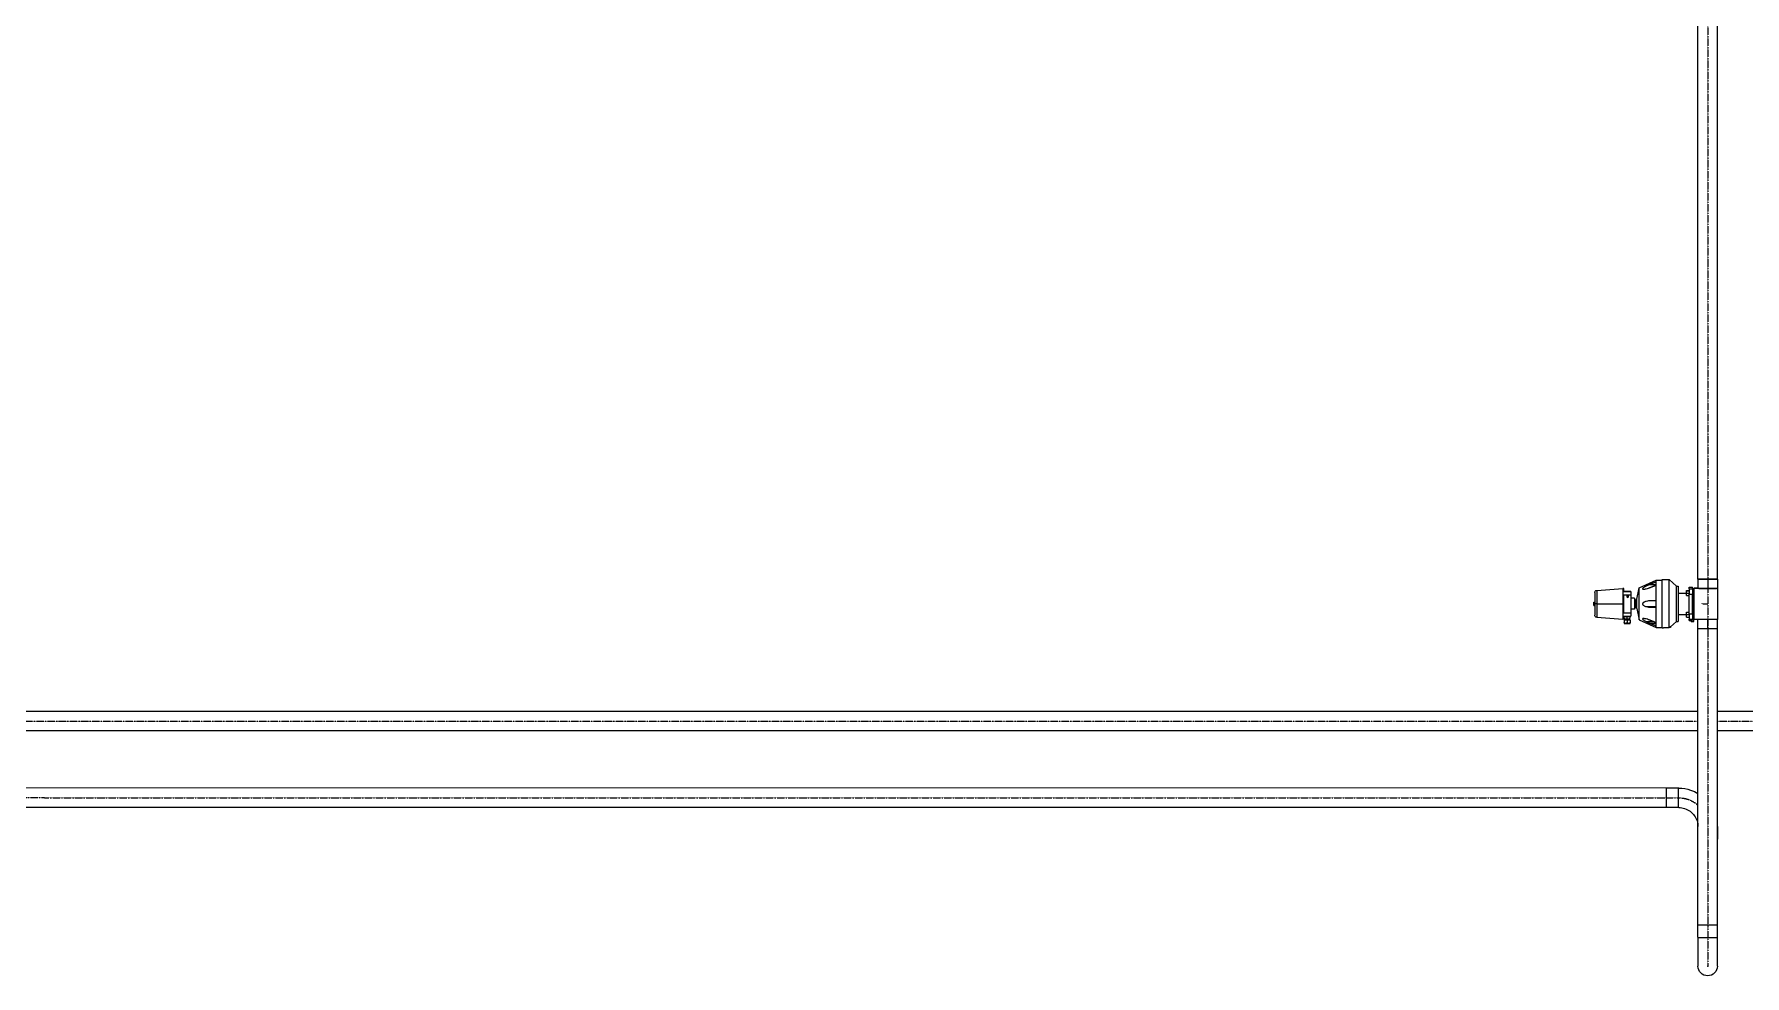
# Model space of a CAD drawing. Header units: millimetres. Extents: x 48717 to 75522, y 76128 to 88842.
# Drawn here: x 60838 to 66439, y 76181 to 79262 of the extents above; entities that cross this region are included whole.
import ezdxf

# ---------------------------------------------------------------- set-up
doc = ezdxf.new("R2010")
doc.units = ezdxf.units.MM
doc.linetypes.add('CENTER2', pattern=[1.125, 0.75, -0.125, 0.125, -0.125])
for name, color, linetype in [('Top (Plan) View2-0', 7, 'Continuous'), ('Top (Plan) View2-CENTER', 1, 'CENTER2'), ('Top (Plan) View2-DV20-S1B-001b', 140, 'Continuous'), ('Top (Plan) View2-DV90-S1B-001b', 120, 'Continuous'), ('Top (Plan) View2-DV90-S1B-001c', 120, 'Continuous')]:
    doc.layers.add(name, color=color, linetype=linetype)

# ---------------------------------------------------------------- blocks, each defined once
blk = doc.blocks.new('*U837')
at = {"layer": 'Top (Plan) View2-CENTER'}
for p, q in [((58345.7, 77013.9), (66285.4, 77013.9)), ((66348.9, 77013.9), (66526.6, 77013.9))]:
    blk.add_line(p, q, dxfattribs=at)
at = {"layer": 'Top (Plan) View2-DV20-S1B-001b', "color": 0, "linetype": 'ByBlock', "lineweight": -2}
for p, q in [((66285.4, 77045.7), (58345.7, 77045.7)), ((66526.9, 77045.7), (66348.9, 77045.7)), ((66285.4, 76982.2), (58345.7, 76982.2)), ((66526.9, 76982.2), (66348.9, 76982.2))]:
    blk.add_line(p, q, dxfattribs=at)
blk = doc.blocks.new('*U858')
at = {"layer": 'Top (Plan) View2-CENTER'}
blk.add_line((58530.8, 76763.9), (66181.9, 76763), dxfattribs=at)
at = {"layer": 'Top (Plan) View2-DV90-S1B-001b', "color": 0, "linetype": 'ByBlock', "lineweight": -2}
for p, q in [((66182.2, 76794.7), (58530.8, 76795.7)), ((66182.2, 76731.2), (58530.8, 76732.2))]:
    blk.add_line(p, q, dxfattribs=at)
at = {"layer": 'Top (Plan) View2-DV90-S1B-001b', "color": 0, "linetype": 'ByBlock', "lineweight": -2, "extrusion": (0, 0, -1)}
for start_param, end_param in [(1.570796, 3.141593), (0, 1.570796)]:
    blk.add_ellipse((66182.2, 76763), major_axis=(0, -31.7), ratio=0.009824, start_param=start_param, end_param=end_param, dxfattribs=at)
blk = doc.blocks.new('*U935')
at = {"layer": 'Top (Plan) View2-CENTER'}
for p, q in [((66317.2, 77478.5), (66317.2, 77316.8)), ((66297.7, 77398.9), (66297.7, 77397.8)), ((66297.7, 77397.8), (66317.2, 77397.8))]:
    blk.add_line(p, q, dxfattribs=at)
at = {"layer": 'Top (Plan) View2-DV90-S1B-001c', "color": 0, "linetype": 'ByBlock', "lineweight": -2}
for p, q in [((66093.2, 77450.2), (66148.2, 77475.7)), ((66093.2, 77450.2), (66148.2, 77475.7)), ((66127.1, 77461), (66148.2, 77461)), ((66148.2, 77475.7), (66148.2, 77475.7)), ((66148.2, 77475.7), (66167.7, 77475.7)), ((66148.2, 77469.5), (66148.2, 77475.7)), ((66148.2, 77475.7), (66167.7, 77475.7)), ((66148.2, 77459.3), (66148.2, 77469.5)), ((66148.2, 77407.4), (66148.2, 77459.3)), ((66167.7, 77477.2), (66167.7, 77477.2)), ((66167.7, 77477.2), (66191.2, 77477.2)), ((66167.7, 77319.2), (66167.7, 77477.2)), ((66167.7, 77477.2), (66191.2, 77477.2)), ((66191.2, 77477.2), (66191.2, 77477.2)), ((66215.2, 77456.2), (66191.2, 77477.2)), ((66191.2, 77319.9), (66191.2, 77477.2)), ((66215.2, 77456.2), (66191.2, 77477.2)), ((66215.2, 77456.2), (66215.2, 77456.2)), ((66215.2, 77340.2), (66215.2, 77456.2)), ((66215.2, 77455.7), (66220.2, 77455.7)), ((66215.2, 77455.7), (66220.2, 77455.7)), ((66220.2, 77455.7), (66220.2, 77455.7)), ((66220.2, 77455.7), (66220.2, 77340.7)), ((66285.4, 77478.8), (66285.4, 77448.8)), ((66317.2, 77478.5), (66317.2, 77448.5)), ((66348.9, 77478.8), (66348.9, 77448.8)), ((65944.2, 77403.5), (65947.2, 77403.5)), ((65944.2, 77403.4), (65944.2, 77403.5)), ((65944.2, 77403.4), (65947.2, 77403.4)), ((65944.2, 77402.9), (65944.2, 77403.4)), ((65944.2, 77402.9), (65947.2, 77402.9)), ((65944.2, 77402.9), (65944.2, 77402.9)), ((65944.2, 77402.9), (65947.2, 77402.9)), ((65944.2, 77397.8), (65944.2, 77402.9)), ((65947.2, 77435.2), (65947.2, 77397.8)), ((65953.7, 77442.2), (66039.2, 77448.2)), ((65953.7, 77442.2), (65953.7, 77397.8)), ((66039.2, 77448.2), (66039.2, 77397.7)), ((66042.2, 77448.2), (66039.2, 77448.2)), ((66042.2, 77437.9), (66042.2, 77448.2)), ((66042.2, 77438.5), (66065.2, 77438.5)), ((66065.2, 77437.9), (66042.2, 77437.9)), ((66042.2, 77397.7), (66042.2, 77427.8)), ((66042.2, 77427.8), (66065.2, 77427.8)), ((66055.2, 77419.3), (66055.2, 77419.3)), ((66056.7, 77438.3), (66056.7, 77438.4)), ((66065.2, 77438.5), (66065.2, 77437.9)), ((66065.2, 77437.9), (66065.2, 77427.8)), ((66065.2, 77427.8), (66065.2, 77367.8)), ((66077.2, 77416.2), (66065.2, 77416.2)), ((66077.2, 77416.2), (66077.2, 77380.2)), ((66078.2, 77403.2), (66077.2, 77403.2)), ((66078.2, 77409.7), (66083.1, 77411.7)), ((66078.2, 77409.7), (66083.1, 77411.7)), ((66078.2, 77409.7), (66078.2, 77409.7)), ((66078.2, 77409.7), (66078.2, 77386.7)), ((66083.1, 77411.7), (66083.1, 77411.7)), ((66083.1, 77411.7), (66084.2, 77411.7)), ((66083.1, 77404.3), (66083.1, 77411.7)), ((66083.1, 77411.7), (66084.2, 77411.7)), ((66083.1, 77404.3), (66083.2, 77404.3)), ((66083.2, 77391.9), (66083.2, 77404.3)), ((66084.2, 77411.7), (66084.2, 77411.7)), ((66084.2, 77384.7), (66084.2, 77411.7)), ((66084.2, 77411.2), (66085.2, 77411.2)), ((66084.2, 77411.2), (66085.2, 77411.2)), ((66085.2, 77413.2), (66093.2, 77450.2)), ((66085.2, 77413.2), (66093.2, 77450.2)), ((66085.2, 77413.2), (66085.2, 77413.2)), ((66085.2, 77383.2), (66085.2, 77413.2)), ((66093.2, 77450.2), (66093.2, 77450.2)), ((66093.2, 77346.2), (66093.2, 77450.2)), ((66148.2, 77387.4), (66148.2, 77407.4)), ((66220.2, 77433.2), (66246.7, 77433.2)), ((66220.2, 77433.2), (66246.7, 77433.2)), ((66246.7, 77438.5), (66246.7, 77438.5)), ((66246.7, 77438.5), (66248.3, 77438.5)), ((66246.7, 77438.5), (66246.7, 77437.9)), ((66246.7, 77438.5), (66248.3, 77438.5)), ((66246.7, 77437.9), (66246.7, 77437.9)), ((66246.7, 77437.9), (66248.3, 77437.9)), ((66246.7, 77437.9), (66246.7, 77427.9)), ((66246.7, 77437.9), (66248.3, 77437.9)), ((66246.7, 77427.9), (66248.3, 77427.9)), ((66248.3, 77441.5), (66248.3, 77441.6)), ((66248.3, 77441.6), (66256.7, 77441.6)), ((66248.3, 77440.9), (66248.3, 77441.5)), ((66248.3, 77441.5), (66256.7, 77441.5)), ((66248.3, 77440.8), (66248.3, 77440.9)), ((66248.3, 77440.9), (66256.7, 77440.9)), ((66248.3, 77432.8), (66248.3, 77440.8)), ((66248.3, 77440.8), (66256.7, 77440.8)), ((66248.3, 77424.8), (66248.3, 77432.8)), ((66248.3, 77432.8), (66256.7, 77432.8)), ((66248.3, 77424.8), (66256.7, 77424.8)), ((66256.7, 77447.6), (66256.7, 77452.7)), ((66256.7, 77452.7), (66267.7, 77452.7)), ((66256.7, 77447.6), (66256.7, 77429.6)), ((66256.7, 77447.6), (66267.7, 77447.6)), ((66256.7, 77365.8), (66256.7, 77429.6)), ((66256.7, 77429.6), (66267.7, 77429.6)), ((66267.7, 77447.6), (66267.7, 77452.7)), ((66267.7, 77448.2), (66271.7, 77448.2)), ((66267.7, 77447.6), (66267.7, 77429.6)), ((66267.7, 77443.2), (66271.7, 77443.2)), ((66267.7, 77429.7), (66271.7, 77429.7)), ((66267.7, 77365.8), (66267.7, 77429.6)), ((66271.7, 77443.2), (66271.7, 77448.2)), ((66271.7, 77443.2), (66271.7, 77429.7)), ((66272.3, 77435.7), (66271.7, 77435.7)), ((66271.7, 77365.8), (66271.7, 77429.7)), ((66285.4, 77449.7), (66272.3, 77449.7)), ((66272.3, 77449.7), (66272.3, 77448.5)), ((66350.7, 77448.5), (66272.3, 77448.5)), ((66272.3, 77448.5), (66272.3, 77346.5)), ((66350.7, 77449.7), (66348.9, 77449.7)), ((66350.7, 77448.5), (66350.7, 77449.7)), ((66350.7, 77346.5), (66350.7, 77448.5)), ((65944.2, 77397.8), (65947.2, 77397.8)), ((65944.2, 77392.9), (65944.2, 77397.8)), ((65944.2, 77392.9), (65947.2, 77392.9)), ((65947.2, 77397.8), (65947.2, 77361.2)), ((65953.7, 77397.8), (65953.7, 77354.2)), ((65953.7, 77397.8), (66039.2, 77397.7)), ((65953.7, 77354.2), (66039.2, 77348.2)), ((66039.2, 77397.7), (66039.2, 77348.2)), ((66042.2, 77397.7), (66039.2, 77397.7)), ((66042.2, 77348.2), (66039.2, 77348.2)), ((66042.2, 77367.8), (66042.2, 77397.7)), ((66065.2, 77367.8), (66042.2, 77367.8)), ((66042.2, 77348.2), (66042.2, 77357.9)), ((66042.2, 77357.9), (66065.2, 77357.9)), ((66044.2, 77350.6), (66044.2, 77357.9)), ((66053.7, 77350.5), (66044.2, 77350.6)), ((66044.2, 77345.7), (66045.2, 77345.7)), ((66044.2, 77345.6), (66044.2, 77345.7)), ((66053.7, 77345.5), (66044.2, 77345.6)), ((66044.2, 77345.6), (66044.2, 77336.6)), ((66045.2, 77345.6), (66045.2, 77350.5)), ((66053.7, 77350.5), (66053.7, 77357.9)), ((66063.2, 77350.6), (66053.7, 77350.5)), ((66053.7, 77345.5), (66053.7, 77350.5)), ((66063.2, 77345.6), (66053.7, 77345.5)), ((66053.7, 77345.5), (66053.7, 77336.5)), ((66062.2, 77345.6), (66062.2, 77350.5)), ((66062.2, 77345.7), (66063.2, 77345.7)), ((66063.2, 77350.6), (66063.2, 77357.9)), ((66063.2, 77345.7), (66063.2, 77345.6)), ((66063.2, 77345.6), (66063.2, 77336.6)), ((66077.2, 77380.2), (66065.2, 77380.2)), ((66065.2, 77367.8), (66065.2, 77357.9)), ((66078.2, 77398.2), (66077.2, 77398.2)), ((66078.2, 77393.2), (66077.2, 77393.2)), ((66078.2, 77386.7), (66083.1, 77384.7)), ((66083.2, 77391.9), (66083.1, 77391.9)), ((66083.1, 77384.7), (66083.1, 77391.9)), ((66083.1, 77384.7), (66084.2, 77384.7)), ((66084.2, 77385.2), (66085.2, 77385.2)), ((66085.2, 77383.2), (66093.2, 77346.2)), ((66093.2, 77346.2), (66148.2, 77320.7)), ((66116, 77388.9), (66148.2, 77388.9)), ((66127.1, 77387.5), (66148.2, 77387.5)), ((66148.2, 77336.2), (66148.2, 77387.4)), ((66220.2, 77363.2), (66246.7, 77363.2)), ((66246.7, 77367.9), (66246.7, 77367.9)), ((66246.7, 77367.9), (66248.3, 77367.9)), ((66246.7, 77367.9), (66246.7, 77357.9)), ((66246.7, 77367.9), (66248.3, 77367.9)), ((66246.7, 77357.9), (66248.3, 77357.9)), ((66248.3, 77370.8), (66248.3, 77370.9)), ((66248.3, 77370.9), (66256.7, 77370.9)), ((66248.3, 77362.8), (66248.3, 77370.8)), ((66248.3, 77370.8), (66256.7, 77370.8)), ((66248.3, 77354.8), (66248.3, 77362.8)), ((66248.3, 77362.8), (66256.7, 77362.8)), ((66248.3, 77354.8), (66256.7, 77354.8)), ((66256.7, 77365.8), (66256.7, 77348.1)), ((66256.7, 77365.8), (66267.7, 77365.8)), ((66256.7, 77343.7), (66256.7, 77348.1)), ((66256.7, 77348.1), (66267.7, 77348.1)), ((66256.7, 77343.7), (66263.2, 77343.7)), ((66263.2, 77340.1), (66263.2, 77345.1)), ((66263.2, 77345.1), (66267.7, 77345.1)), ((66267.7, 77365.8), (66271.7, 77365.8)), ((66267.7, 77365.8), (66267.7, 77348.1)), ((66267.7, 77352.6), (66271.7, 77352.6)), ((66267.7, 77349.6), (66271.7, 77349.6)), ((66267.7, 77345.1), (66267.7, 77348.1)), ((66272.3, 77397.8), (66271.7, 77397.8)), ((66271.7, 77365.8), (66271.7, 77352.6)), ((66272.3, 77360.7), (66271.7, 77360.7)), ((66271.7, 77349.6), (66271.7, 77352.6)), ((66271.7, 77340.1), (66271.7, 77349.6)), ((66350.7, 77346.5), (66272.3, 77346.5)), ((66285.4, 77316.8), (66285.4, 77346.5)), ((66317.2, 77316.5), (66317.2, 77346.5)), ((66348.9, 77316.8), (66348.9, 77346.5)), ((66053.7, 77336.5), (66053.7, 77333.5)), ((66116, 77339.9), (66138.9, 77339.9)), ((66127.1, 77334.9), (66148.2, 77334.9)), ((66148.2, 77326.4), (66148.2, 77336.2)), ((66148.2, 77320.7), (66148.2, 77326.4)), ((66148.2, 77320.7), (66167.7, 77320.7)), ((66167.7, 77319.2), (66172.2, 77319.2)), ((66172.2, 77319.2), (66172.2, 77319.9)), ((66191.2, 77319.9), (66172.2, 77319.9)), ((66191.3, 77320.1), (66191.2, 77319.9)), ((66195.2, 77320.1), (66191.3, 77320.1)), ((66215.2, 77340.2), (66195.2, 77322.7)), ((66195.2, 77323.5), (66195.2, 77320.1)), ((66215.2, 77340.7), (66220.2, 77340.7)), ((66263.2, 77340.1), (66271.7, 77340.1))]:
    blk.add_line(p, q, dxfattribs=at)
at = {"layer": 'Top (Plan) View2-DV90-S1B-001c', "color": 0, "linetype": 'ByBlock', "lineweight": -2, "extrusion": (0, 0, -1)}
for centre, start, end in [((-65954.2, 77435.2), 0, 86), ((-65954.2, 77361.2), 274, 0)]:
    blk.add_arc(centre, 7, start, end, dxfattribs=at)
for centre, major_axis, start_param, end_param in [((66317.2, 77478.8), (31.8, 0), 1.570796, 3.141593), ((66317.2, 77478.8), (31.7, 0), 0, 1.570796), ((65954.2, 77397.8), (7, 0), 1.640609, 3.141593), ((66317.2, 77316.8), (31.7, 0), 1.570796, 3.141593), ((66317.2, 77316.8), (31.7, 0), 0, 1.570796)]:
    blk.add_ellipse(centre, major_axis=major_axis, ratio=0.01, start_param=start_param, end_param=end_param, dxfattribs=at)
at = {"layer": 'Top (Plan) View2-DV90-S1B-001c', "color": 0, "linetype": 'ByBlock', "lineweight": -2}
for centre, major_axis, ratio, start_param, end_param in [((66055.2, 77422.3), (3, 0), 0.99995, 1.570796, 4.712389), ((66055.2, 77422.3), (3, 0), 0.99995, 3.143259, 4.712389), ((66056.7, 77438.4), (-3, 0), 0.01, 4.712389, 7.853982), ((66055.2, 77422.3), (3, 0), 0.99995, 4.712389, 7.853982), ((66055.2, 77422.3), (3, 0), 0.99995, 4.712389, 6.281519), ((66056.7, 77438.4), (-3, 0), 0.01, 1.570796, 4.712389), ((66317.2, 77448.8), (-31.7, 0), 0.01, 0, 1.570796), ((66317.2, 77448.8), (-31.7, 0), 0.01, 1.570796, 3.141593), ((66053.7, 77345.6), (-8.5, 0), 0.01, 0, 1.570796), ((66053.7, 77345.6), (-8.5, 0), 0.01, 1.570796, 3.141593)]:
    blk.add_ellipse(centre, major_axis=major_axis, ratio=ratio, start_param=start_param, end_param=end_param, dxfattribs=at)
for points, knots in [([(66127.1, 77461), (66126, 77460.5), (66124.9, 77460.1), (66123.9, 77459.6), (66121.2, 77458.5), (66118.4, 77457.2), (66114.1, 77455), (66112.8, 77454.3), (66110.1, 77452.8), (66108.8, 77452), (66106.8, 77450.6), (66105.8, 77449.9), (66104.8, 77448.9), (66104.5, 77448.6), (66104.1, 77447.9), (66103.9, 77447.6), (66103.9, 77447), (66104.1, 77446.8), (66104.5, 77446.4), (66104.8, 77446.2), (66105.8, 77445.9), (66106.8, 77445.9), (66108.8, 77445.9), (66110.1, 77446), (66112.8, 77446.5), (66114.1, 77446.7), (66115.7, 77447.1), (66115.9, 77447.1), (66116, 77447.2)], [-0.344199, -0.344199, -0.344199, -0.344199, 0, 0, 0, 0.872405, 0.872405, 1.308607, 1.308607, 1.74481, 1.74481, 2.088622, 2.088622, 2.260528, 2.260528, 2.432434, 2.432434, 2.60434, 2.60434, 2.776246, 2.776246, 3.120058, 3.120058, 3.556261, 3.556261, 3.992463, 3.992463, 4.041019, 4.041019, 4.041019, 4.041019]), ([(66127.1, 77407.5), (66126, 77407.5), (66124.9, 77407.5), (66123.9, 77407.4), (66121.2, 77407.3), (66118.4, 77406.9), (66114.1, 77405.8), (66112.8, 77405.3), (66110.1, 77404.3), (66108.8, 77403.6), (66106.8, 77402.3), (66105.8, 77401.6), (66104.8, 77400.2), (66104.5, 77399.8), (66104.1, 77398.7), (66103.9, 77398.2), (66103.9, 77397.1), (66104.1, 77396.5), (66104.5, 77395.5), (66104.8, 77395), (66105.8, 77393.7), (66106.8, 77392.9), (66108.8, 77391.6), (66110.1, 77391), (66112.8, 77389.9), (66114.1, 77389.4), (66115.7, 77389), (66115.9, 77389), (66116, 77388.9)], [-0.344199, -0.344199, -0.344199, -0.344199, 0, 0, 0, 0.872405, 0.872405, 1.308607, 1.308607, 1.74481, 1.74481, 2.088622, 2.088622, 2.260528, 2.260528, 2.432434, 2.432434, 2.60434, 2.60434, 2.776246, 2.776246, 3.120058, 3.120058, 3.556261, 3.556261, 3.992463, 3.992463, 4.041019, 4.041019, 4.041019, 4.041019]), ([(66116, 77447.2), (66118.7, 77447.8), (66121.4, 77448.7), (66124.9, 77450), (66126, 77450.4), (66127.1, 77450.8)], [-6.498344, -6.498344, -6.498344, -6.498344, -5.674495, -5.674495, -5.330296, -5.330296, -5.330296, -5.330296]), ([(66127.1, 77344.8), (66126, 77345.2), (66124.9, 77345.6), (66123.9, 77346), (66121.2, 77347), (66118.4, 77347.9), (66114.1, 77348.9), (66112.8, 77349.2), (66110.1, 77349.7), (66108.8, 77349.8), (66106.8, 77349.9), (66105.8, 77349.8), (66104.8, 77349.5), (66104.5, 77349.4), (66104.1, 77349.1), (66103.9, 77348.8), (66103.9, 77348.3), (66104.1, 77348), (66104.5, 77347.3), (66104.8, 77347), (66105.8, 77346), (66106.8, 77345.3), (66108.8, 77343.9), (66110.1, 77343.1), (66112.8, 77341.6), (66114.1, 77340.9), (66115.7, 77340.1), (66115.9, 77340), (66116, 77339.9)], [-0.344199, -0.344199, -0.344199, -0.344199, 0, 0, 0, 0.872405, 0.872405, 1.308607, 1.308607, 1.74481, 1.74481, 2.088622, 2.088622, 2.260528, 2.260528, 2.432434, 2.432434, 2.60434, 2.60434, 2.776246, 2.776246, 3.120058, 3.120058, 3.556261, 3.556261, 3.992463, 3.992463, 4.041019, 4.041019, 4.041019, 4.041019]), ([(66116, 77388.9), (66118.7, 77388.2), (66121.4, 77387.8), (66124.9, 77387.6), (66126, 77387.5), (66127.1, 77387.5)], [-6.498344, -6.498344, -6.498344, -6.498344, -5.674495, -5.674495, -5.330296, -5.330296, -5.330296, -5.330296]), ([(66053.7, 77336.5), (66053.6, 77336.5), (66053.6, 77336.4), (66053.5, 77336.1), (66053.4, 77335.8), (66053, 77335.3), (66052.6, 77335.1), (66051.3, 77334.3), (66050, 77334.1), (66048.9, 77334.2), (66047.8, 77334.2), (66046.5, 77334.3), (66045.2, 77335.1), (66044.8, 77335.4), (66044.4, 77335.9), (66044.3, 77336.1), (66044.2, 77336.4), (66044.2, 77336.5), (66044.2, 77336.6)], [1.985316, 1.985316, 1.985316, 1.985316, 2.007364, 2.007364, 2.086271, 2.086271, 2.202602, 2.202602, 2.589004, 2.589004, 2.589004, 2.975406, 2.975406, 3.091738, 3.091738, 3.170644, 3.170644, 3.192693, 3.192693, 3.192693, 3.192693]), ([(66044.2, 77336.6), (66044.2, 77336.5), (66044.2, 77336.4), (66044.2, 77336.1), (66044.2, 77335.9), (66044.2, 77335.4), (66044.2, 77335.1), (66044.2, 77334.4), (66044.2, 77334.2), (66044.2, 77334.2)], [1.9853157, 1.9853157, 1.9853157, 1.9853157, 2.007364, 2.007364, 2.0862706, 2.0862706, 2.2026024, 2.2026024, 2.5754577, 2.5754577, 2.5754577, 2.5754577]), ([(66044.2, 77334.2), (66044.5, 77334), (66044.7, 77333.9), (66045.1, 77333.8), (66045.2, 77333.7), (66045.5, 77333.7), (66045.5, 77333.7), (66045.7, 77333.6), (66045.7, 77333.6), (66045.8, 77333.6), (66045.9, 77333.6), (66046, 77333.6), (66046.1, 77333.6), (66046.4, 77333.6), (66046.7, 77333.6), (66047.5, 77333.6), (66048, 77333.6), (66049.2, 77333.5), (66049.8, 77333.5), (66051.2, 77333.5), (66052, 77333.5), (66053.1, 77333.5), (66053.4, 77333.5), (66053.7, 77333.5)], [3.155944, 3.155944, 3.155944, 3.155944, 3.165588, 3.165588, 3.183646, 3.183646, 3.204003, 3.204003, 3.226554, 3.226554, 3.261856, 3.261856, 3.351181, 3.351181, 3.66247, 3.66247, 3.973759, 3.973759, 4.285048, 4.285048, 4.596337, 4.596337, 4.712389, 4.712389, 4.712389, 4.712389]), ([(66063.2, 77336.6), (66063.1, 77336.5), (66063.1, 77336.4), (66063, 77336.1), (66062.9, 77335.9), (66062.5, 77335.4), (66062.1, 77335.1), (66060.8, 77334.3), (66059.5, 77334.2), (66058.4, 77334.2), (66057.3, 77334.1), (66056, 77334.3), (66054.7, 77335.1), (66054.3, 77335.3), (66053.9, 77335.8), (66053.8, 77336.1), (66053.7, 77336.4), (66053.7, 77336.5), (66053.7, 77336.5)], [1.985316, 1.985316, 1.985316, 1.985316, 2.007364, 2.007364, 2.086271, 2.086271, 2.202602, 2.202602, 2.589004, 2.589004, 2.589004, 2.975406, 2.975406, 3.091738, 3.091738, 3.170644, 3.170644, 3.192693, 3.192693, 3.192693, 3.192693]), ([(66053.7, 77333.5), (66054.4, 77333.5), (66055.2, 77333.5), (66056.7, 77333.5), (66057.4, 77333.5), (66058.7, 77333.6), (66059.3, 77333.6), (66060.2, 77333.6), (66060.6, 77333.6), (66061, 77333.6), (66061.1, 77333.6), (66061.3, 77333.6), (66061.4, 77333.6), (66061.5, 77333.6), (66061.6, 77333.6), (66061.7, 77333.6), (66061.8, 77333.7), (66062, 77333.7), (66062.1, 77333.7), (66062.6, 77333.9), (66062.8, 77334), (66063.2, 77334.2)], [4.712389, 4.712389, 4.712389, 4.712389, 5.023678, 5.023678, 5.334967, 5.334967, 5.646256, 5.646256, 5.957545, 5.957545, 6.113189, 6.113189, 6.191012, 6.191012, 6.212132, 6.212132, 6.238143, 6.238143, 6.258368, 6.258368, 6.268834, 6.268834, 6.268834, 6.268834]), ([(66063.2, 77334.2), (66063.2, 77334.2), (66063.2, 77334.4), (66063.2, 77335.1), (66063.2, 77335.4), (66063.2, 77335.9), (66063.2, 77336.1), (66063.2, 77336.4), (66063.2, 77336.5), (66063.2, 77336.6)], [2.6025507, 2.6025507, 2.6025507, 2.6025507, 2.9754061, 2.9754061, 3.0917378, 3.0917378, 3.1706444, 3.1706444, 3.1926927, 3.1926927, 3.1926927, 3.1926927]), ([(66116, 77339.9), (66118.7, 77338.6), (66121.4, 77337.4), (66124.9, 77335.8), (66126, 77335.4), (66127.1, 77334.9)], [-6.498344, -6.498344, -6.498344, -6.498344, -5.674495, -5.674495, -5.330296, -5.330296, -5.330296, -5.330296])]:
    blk.add_open_spline(points, degree=3, knots=knots, dxfattribs=at)
for points, weights in [([(66148.2, 77469.5), (66136.9, 77464.9), (66127.1, 77461)], [1.00061951826, 1.00755539146, 1.00987120158]), ([(66127.1, 77450.8), (66136.9, 77454.8), (66148.2, 77459.3)], [1.00987120158, 1.00755539146, 1.00061951826]), ([(66083.1, 77391.9), (66076.1, 77398.1), (66083.1, 77404.3)], [1.01663362177, 1.14371282449, 1.01663362177]), ([(66148.2, 77407.4), (66136.9, 77407.5), (66127.1, 77407.5)], [1.00061951826, 1.00755539146, 1.00987120158]), ([(66127.1, 77387.5), (66136.9, 77387.5), (66148.2, 77387.4)], [1.00987120158, 1.00755539146, 1.00061951826]), ([(66148.2, 77336.2), (66136.9, 77340.8), (66127.1, 77344.8)], [1.00061951826, 1.00755539146, 1.00987120158]), ([(66127.1, 77334.9), (66136.9, 77330.9), (66148.2, 77326.4)], [1.00987120158, 1.00755539146, 1.00061951826])]:
    blk.add_rational_spline(points, weights, degree=2, dxfattribs=at)
blk.add_open_spline([(66191.3, 77320.1), (66192.6, 77321.2), (66193.9, 77322.3), (66195.2, 77323.5)], degree=3, dxfattribs=at)
blk = doc.blocks.new('*U937')
at = {"layer": 'Top (Plan) View2-CENTER'}
blk.add_line((66182.2, 76763), (66222.2, 76763), dxfattribs=at)
at = {"layer": 'Top (Plan) View2-CENTER', "extrusion": (0, 0, -1)}
blk.add_ellipse((66222.2, 76668), major_axis=(67.8, 66.6), ratio=0.999902, start_param=-0.794139, end_param=-0.065965, dxfattribs=at)
at = {"layer": 'Top (Plan) View2-DV90-S1B-001b', "color": 0, "linetype": 'ByBlock', "lineweight": -2}
for p, q in [((66222.2, 76794.7), (66182.2, 76794.7)), ((66222.2, 76731.2), (66182.2, 76731.2)), ((66348.9, 76667.9), (66348.9, 76627.9))]:
    blk.add_line(p, q, dxfattribs=at)
at = {"layer": 'Top (Plan) View2-DV90-S1B-001b', "color": 0, "linetype": 'ByBlock', "lineweight": -2, "extrusion": (0, 0, -1)}
for centre, start_param, end_param in [((66182.2, 76763), 0, 3.141593), ((66222.2, 76763), 0.009998, 3.141593), ((66222.2, 76763), 0, 0.009998)]:
    blk.add_ellipse(centre, major_axis=(0, -31.7), ratio=0.009824, start_param=start_param, end_param=end_param, dxfattribs=at)
at = {"layer": 'Top (Plan) View2-DV90-S1B-001b', "color": 0, "linetype": 'ByBlock', "lineweight": -2}
blk.add_ellipse((66317.2, 76667.9), major_axis=(31.7, 0), ratio=0.009997, start_param=0, end_param=0.023946, dxfattribs=at)
for points, knots in [([(66222.2, 76794.7), (66235.5, 76794.7), (66248.7, 76792.6), (66269.7, 76785.8), (66277.8, 76782.2), (66285.4, 76777.8)], [4.7126165, 4.7126165, 4.7126165, 4.7126165, 5.0267758, 5.0267758, 5.2347643, 5.2347643, 5.2347643, 5.2347643]), ([(66222.2, 76731.2), (66228.8, 76731.2), (66235.4, 76730.2), (66248, 76726.1), (66254, 76723), (66264.7, 76715.2), (66269.4, 76710.5), (66277.2, 76699.8), (66280.3, 76693.8), (66284.3, 76681.5), (66285.3, 76675.3), (66285.4, 76669)], [4.712617, 4.712617, 4.712617, 4.712617, 5.026776, 5.026776, 5.340935, 5.340935, 5.655094, 5.655094, 5.969254, 5.969254, 6.266218, 6.266218, 6.266218, 6.266218])]:
    blk.add_open_spline(points, degree=3, knots=knots, dxfattribs=at)
blk.add_open_spline([(66348.9, 76669.5), (66348.9, 76669), (66348.9, 76668.5), (66348.9, 76667.9)], degree=3, dxfattribs=at)
blk = doc.blocks.new('*U938')
at = {"layer": 'Top (Plan) View2-CENTER'}
for p, q in [((66317.2, 76347.1), (66317.2, 76306.5)), ((66317.2, 76306.5), (66317.2, 76212.4))]:
    blk.add_line(p, q, dxfattribs=at)
blk.add_point((66317.2, 76212.4), dxfattribs=at)
at = {"layer": 'Top (Plan) View2-DV90-S1B-001c', "color": 0, "linetype": 'ByBlock', "lineweight": -2}
for p, q in [((66285.4, 76306.5), (66285.4, 76347.4)), ((66348.9, 76306.5), (66348.9, 76347.4)), ((66285.4, 76306.5), (66285.4, 76212.4)), ((66348.9, 76212.4), (66348.9, 76306.5))]:
    blk.add_line(p, q, dxfattribs=at)
at = {"layer": 'Top (Plan) View2-DV90-S1B-001c', "color": 0, "linetype": 'ByBlock', "lineweight": -2, "extrusion": (0, 0, -1)}
blk.add_arc((-66317.2, 76212.4), 31.8, 180, 0, dxfattribs=at)
at = {"layer": 'Top (Plan) View2-DV90-S1B-001c', "color": 0, "linetype": 'ByBlock', "lineweight": -2}
for centre in [(66317.2, 76347.4), (66317.2, 76306.5)]:
    blk.add_ellipse(centre, major_axis=(-31.8, 0), ratio=0.01, start_param=0, end_param=3.141593, dxfattribs=at)
blk = doc.blocks.new('*U939')
at = {"layer": 'Top (Plan) View2-0', "color": 0, "linetype": 'ByBlock', "lineweight": -2}
for p, q in [((66285.4, 77478.8), (66285.4, 84301.3)), ((66348.9, 77478.8), (66348.9, 84301.3))]:
    blk.add_line(p, q, dxfattribs=at)
for start_param, end_param in [(0, 1.570796), (1.570796, 3.141593)]:
    blk.add_ellipse((66317.2, 77478.8), major_axis=(-31.8, 0), ratio=0.01, start_param=start_param, end_param=end_param, dxfattribs=at)
at = {"layer": 'Top (Plan) View2-CENTER'}
blk.add_line((66317.2, 84301), (66317.2, 77478.8), dxfattribs=at)
blk = doc.blocks.new('*U940')
at = {"layer": 'Top (Plan) View2-CENTER'}
blk.add_line((66317.2, 77316.5), (66317.2, 76347.4), dxfattribs=at)
at = {"layer": 'Top (Plan) View2-DV90-S1B-001c', "color": 0, "linetype": 'ByBlock', "lineweight": -2}
for p, q in [((66285.4, 76347.4), (66285.4, 77316.8)), ((66348.9, 76347.4), (66348.9, 77316.8))]:
    blk.add_line(p, q, dxfattribs=at)
at = {"layer": 'Top (Plan) View2-DV90-S1B-001c', "color": 0, "linetype": 'ByBlock', "lineweight": -2, "extrusion": (0, 0, -1)}
for start_param, end_param in [(1.570796, 3.141593), (0, 1.570796)]:
    blk.add_ellipse((66317.2, 77316.8), major_axis=(31.8, 0), ratio=0.01, start_param=start_param, end_param=end_param, dxfattribs=at)
at = {"layer": 'Top (Plan) View2-DV90-S1B-001c', "color": 0, "linetype": 'ByBlock', "lineweight": -2}
for start_param, end_param in [(0, 1.570796), (1.570796, 3.141593)]:
    blk.add_ellipse((66317.2, 76347.4), major_axis=(-31.8, 0), ratio=0.01, start_param=start_param, end_param=end_param, dxfattribs=at)

msp = doc.modelspace()

# ---------------------------------------------------------------- block references
at = {"layer": 'Top (Plan) View2-0'}
msp.add_blockref('*U939', (0, 0), dxfattribs=at)
at = {"layer": 'Top (Plan) View2-DV20-S1B-001b'}
msp.add_blockref('*U837', (0, 0), dxfattribs=at)
at = {"layer": 'Top (Plan) View2-DV90-S1B-001b'}
for name in ['*U858', '*U937']:
    msp.add_blockref(name, (0, 0), dxfattribs=at)
at = {"layer": 'Top (Plan) View2-DV90-S1B-001c'}
for name in ['*U935', '*U940', '*U938']:
    msp.add_blockref(name, (0, 0), dxfattribs=at)

doc.saveas('drawing.dxf')
